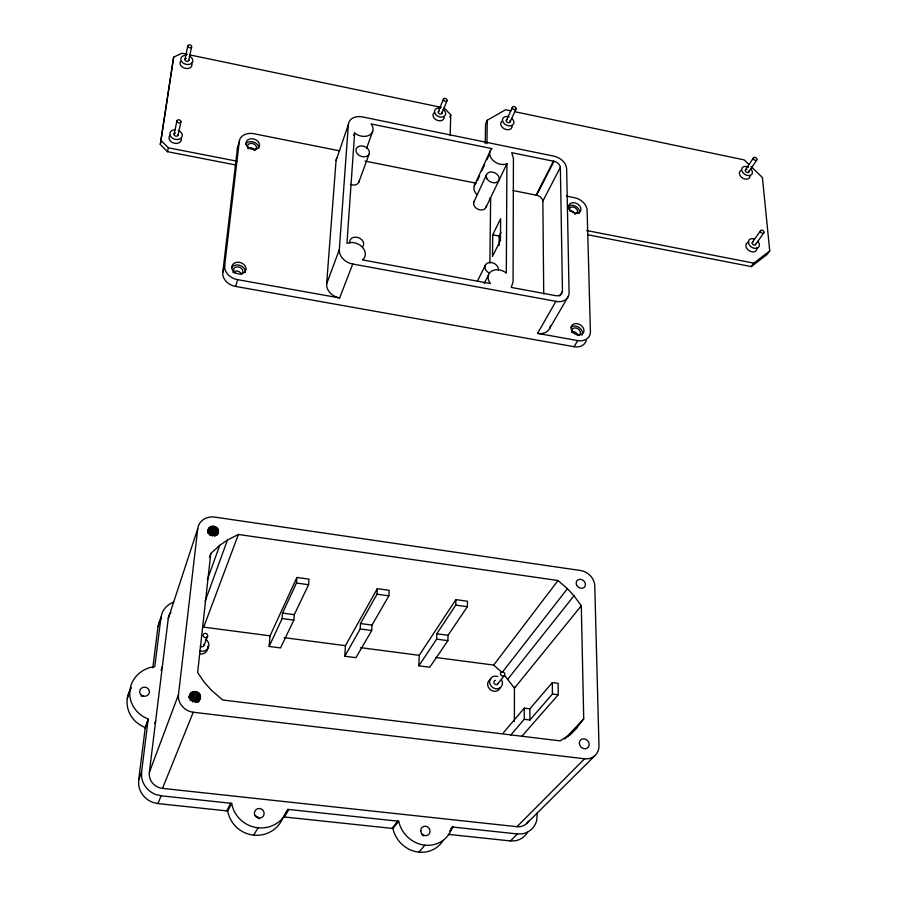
<?xml version="1.0" encoding="UTF-8"?>
<svg xmlns="http://www.w3.org/2000/svg" width="897" height="897" viewBox="0 0 897 897"><rect width="100%" height="100%" fill="white"/><g stroke="black" fill="none" stroke-linecap="round" stroke-linejoin="round"><path stroke-width="1.35" d="M514.373 721.502L514.441 687.057M506.917 163.747L506.323 273.204L505.202 272.262A11.863 9.172 27.5 0 0 491.5 271.23A11.863 9.172 27.5 0 0 489.571 282.432L490.435 283.575L362.466 259.895L363.442 259.098A12.166 9.519 21.7 0 0 362.31 247.101A12.166 9.519 21.7 0 0 348.171 242.896L346.948 243.412L354.629 132.913L356.221 134.135A11.583 8.566 21.3 0 0 369.788 134.92A11.583 8.566 21.3 0 0 371.537 124.526L371.044 123.943L492.027 148.644L491.264 149.261A11.291 8.286 25.8 0 0 492.688 160.07A11.291 8.286 25.8 0 0 505.717 164.229L506.917 163.747L486.073 207.196M499.091 245.486L499.169 236.046L501.019 232.345M492.722 234.812L492.487 256.396L500.448 240.463L500.627 218.733L492.722 234.812L499.169 236.046M489.863 263.034L490.648 198.002L489.459 198.484M485.266 143.385L485.546 124.122L487.273 120.254L505.527 109.759L510.987 110.903M486.948 143.677L487.273 120.254M467.371 606.72L467.472 601.225L455.889 599.622L419.213 655.315L418.854 665.809L429.775 667.222L447.883 640.66L448.018 635.278L467.371 606.72L455.766 605.116L436.783 633.775L436.626 639.157L418.854 665.809M455.766 605.116L455.889 599.622M450.159 135.525L450.765 114.749L444.06 107.943M388.872 595.843L389.13 590.316L377.289 588.667L345.423 645.672L344.784 656.234L355.941 657.669L371.717 630.501L371.997 625.086L388.872 595.843L377.009 594.195L360.504 623.538L360.202 628.965L344.784 656.234M377.009 594.195L377.289 588.667M339.301 249.714A14.599 11.426 21.7 0 0 352.734 264.021L339.66 297.95A14.184 11.269 21.4 0 1 326.631 283.968L339.301 249.714L348.361 124.616A13.904 10.282 21.3 0 1 362.545 116.935L553.886 156.145C559.851 157.491 566.422 162.323 566.657 169.04L569.09 293.566A14.128 10.831 29.5 0 1 558.069 301.684L555.927 301.336L537.561 333.392L577.78 340.591A13.657 10.585 31 0 0 590.417 331.632L587.12 210.335A13.007 9.62 28.7 0 0 574.607 197.732L566.456 196.107M308.579 584.721L308.994 579.148L296.885 577.466L270.053 635.816L269.134 646.457L280.514 647.926L293.857 620.119L294.294 614.658L308.579 584.721L296.447 583.039L282.555 613.088L282.095 618.549L269.134 646.457M326.631 283.968L336.061 160.597A13.522 10.181 21 0 1 336.723 158.007M296.447 583.039L296.885 577.466M218.352 532.1C219.664 526.247 209.741 523.758 208.205 529.589C206.871 535.464 216.827 537.953 218.352 532.1L217.422 534.724M210.773 553.516L197.632 672.526L204.505 682.539L211.49 690.298L222.736 700.008L560.154 740.877L569.427 734.778L576.715 727.972L583.723 718.833L581.301 605.744L573.968 595.765L567.431 588.69L558.012 580.527L238.4 534.466L227.468 540.028L219.698 545.365L210.773 553.516L209.393 557.441M584.575 758.784L193.741 712.285C185.029 711.635 177.415 703.528 178.481 694.648L197.766 528.613A15.675 13.859 15.1 0 1 214.798 517.109L580.55 570.514A14.879 12.502 39.5 0 1 594.767 585.819L598.972 745.575A15.899 13.791 48.7 0 1 584.575 758.784L516.975 826.698L162.514 788.385A14.913 14.374 0.6 0 1 149.351 772.395L168.244 618.582L197.766 528.613M586.257 340.568A13.59 10.562 31 0 1 574.024 346.702L235.653 286.435A14.408 11.482 16.9 0 1 222.792 272.363L237.402 148.577L239.286 141.412A13.803 10.383 17.6 0 1 253.941 133.731L339.604 150.831M222.792 272.363L224.687 265.546L239.286 141.412M537.314 812.794L536.72 820.452A21.876 19.588 53 0 1 522.301 833.818L517.434 833.952L452.335 826.989A29.029 26.865 51.8 0 1 424.886 845.153A29.029 26.865 51.8 0 1 398.694 821.237L287.847 809.374A29.332 28.491 31.2 0 1 257.955 827.774A29.332 28.491 31.2 0 1 231.673 803.364L161.124 795.807L155.831 794.54A22.705 21.876 0.6 0 1 141.636 777.273L141.58 772.037L148.229 719.024A29.164 27.336 6.1 0 1 129.953 690.152A29.164 27.336 6.1 0 1 154.8 666.583L161 617.181L162.245 612.64A21.55 19.712 11.4 0 1 173.659 602.145M282.824 818.008A28.984 28.244 31.5 0 1 253.055 835.062A28.984 28.244 31.5 0 1 227.715 810.978L157.973 803.589L152.737 802.344A22.447 21.674 -1.3 0 1 138.721 785.256L138.665 780.065L145.28 727.534L148.229 719.024M152.815 667.772L158.007 626.543L159.251 622.036A21.315 19.555 10.8 0 1 161.157 618.672M236.191 165.082L167.515 151.705L160.305 144.507L173.637 57.161L181.867 53.248L187.327 54.392M160.305 144.507L173.637 57.161M200.222 698.303C202.386 691.912 191.689 688.604 189.704 694.984C187.507 701.398 198.248 704.706 200.222 698.303L199.179 700.905M184.995 59.37L187.832 45.747M167.515 151.705L168.333 147.803L161.101 140.582M188.751 60.48L191.622 46.868A1.973 1.424 15.8 0 0 189.144 44.85A1.973 1.424 15.8 0 0 188.415 47.205A1.973 1.424 15.8 0 0 191.622 46.868M174.119 134.146L176.944 120.837M178.043 135.144L180.902 121.846M235.653 286.435L237.627 279.673A14.498 11.515 17 0 1 224.687 265.546M127.262 698.752L129.975 689.961M158.007 626.543L161 617.181M207.768 531.114L208.665 528.479M207.633 532.796L209.427 527.514M161.034 670.429L162.346 666.606M208.205 533.39L210.459 526.786M336.061 160.597L348.361 124.616M208.967 534.253L211.681 526.337M209.842 535.431L213.015 526.191M211.176 535.599L214.361 526.36M145.168 728.465L148.106 719.966M212.432 536.07L215.628 526.842M213.991 535.498L216.749 527.593M353.732 135.481L354.629 132.913M214.865 536.462L217.623 528.557M216.356 534.948L218.206 529.69M217.063 534.836L218.453 530.901M154.822 723.285L155.686 720.852M207.431 579.597L219.698 545.365M366.694 147.971L372.692 131.399M138.665 780.065L141.58 772.037M205.144 601.214L227.468 540.028M358.755 182.349L369.082 154.105A6.952 5.191 21.4 0 0 361.345 145.919A6.952 5.191 21.4 0 0 357.634 154.116A6.952 5.191 21.4 0 0 369.082 154.105M149.351 772.395L178.481 694.648M238.4 534.466L203.697 627.138L270.053 635.816M204.034 645.358L207.588 636.108A2.299 2.119 13.8 0 0 204.808 633.394A2.299 2.119 13.8 0 0 203.742 636.892A2.299 2.119 13.8 0 0 207.588 636.108M188.684 697.586L190.31 693.762M189.222 697.877L191.229 692.742M189.884 698.415L192.406 691.979M190.209 700.546L193.752 691.542M191.622 700.456L195.176 691.452M192.507 702.003L196.6 691.722M194.313 701.308L197.901 692.316M195.4 702.194L199.011 693.213M195.602 702.463L199.212 693.482M196.735 702.026L199.84 694.334M162.514 788.385L193.247 712.229M197.744 702.015L200.334 695.624M198.36 702.172L200.468 696.969M438.308 111.8L443.443 99.141M157.973 803.589L161.124 795.807M441.885 113.302L447.054 100.666M449.745 117.227L450.765 114.749M474.311 185.657L490.121 151.111M477.316 180.745L479.581 175.801M481.846 170.867L484.672 164.7M486.936 159.756L489.201 154.822M506.357 120.389L512.344 107.348M510.057 121.958L516.089 108.929M473.818 202.094L486.477 174.78M477.428 281.142L485.535 264.862M484.234 283.452L488.529 274.942M513.028 190.545L536.092 195.142L553.404 161.202L555.064 161.606A6.716 4.9 27.5 0 1 560.367 167.313L562.453 291.177L559.728 295.92M536.63 195.266L553.965 161.337M226.728 810.877L230.675 803.252M543.728 294.104L542.853 201.119L560.367 167.313M227.715 810.978L231.673 803.364M253.761 835.141L258.044 827.785M549.715 328.28L568.339 296.324M283.923 815.799L287.847 809.374M284.237 816.965L288.834 809.475M574.024 346.702L577.78 340.591M745.463 169.937L753.502 157.805M748.692 172.078L756.776 159.969A1.962 1.357 32.2 0 0 754.994 157.39A1.962 1.357 32.2 0 0 753.648 159.318A1.962 1.357 32.2 0 0 756.776 159.969M752.37 242.302L760.723 230.518M755.386 244.735L763.773 232.973A1.962 1.39 33.7 0 0 762.327 230.249A1.962 1.39 33.7 0 0 760.645 232.009A1.962 1.39 33.7 0 0 763.773 232.973M587.692 234.756L751.338 266.6L753.828 263.157L769.738 250.891L762.405 177.516L750.935 166.405M769.738 250.891L767.227 254.344L751.338 266.6M435.628 657.467L493.675 665.058L558.012 580.527M567.431 588.69L502.118 672.503L493.675 665.058M497.891 683.772L504.529 675.318L514.43 688.156L581.301 605.744M507.937 678.984L573.968 595.765M391.967 828.38L397.741 821.136M283.261 816.864L392.908 828.48L398.694 821.237M503.475 732.692L524.263 708.125L529.869 708.832L552.305 682.583L558.091 683.323L558.237 694.771L521.639 736.527M510.673 735.125L524.274 719.293L524.263 708.125M524.274 719.293L529.903 719.988L552.429 694.031L552.305 682.583M418.865 852.15L424.965 845.165M450.518 829.019L452.335 826.989M449.632 831.149L453.277 827.09M564.684 739.094L583.723 718.833M567.521 736.796L569.427 734.778M570.01 735.103L576.715 727.972M526.505 823.67L594.924 755.622M448.287 834.356L510.404 840.938L517.434 833.952M510.404 840.938L515.214 840.792A21.64 19.442 53.6 0 0 527.526 832.338M552.429 694.031L558.237 694.771M284.125 637.655L345.423 645.672M360.616 647.656L419.213 655.315M282.555 613.088L294.294 614.658M360.504 623.538L371.997 625.086M436.783 633.775L448.018 635.278M282.095 618.549L293.857 620.119M360.202 628.965L371.717 630.501M436.626 639.157L447.883 640.66M237.627 279.673L339.66 297.95M352.734 264.021L555.927 301.336M168.333 147.803L236.853 161.18M586.548 230.507L753.828 263.157M365.068 161.112L476.184 183.212L475.432 183.818A10.999 8.219 25.7 0 0 476.756 194.47M553.404 161.202L511.705 152.669L513.42 158.208L513.073 281.994L511.234 287.421L555.837 295.674A7.064 5.416 29.5 0 0 562.453 291.177M515.08 111.766L744.23 159.924L749.017 164.555M190.052 54.952L441.324 107.371M536.092 195.142L537.707 195.524A6.548 4.855 27.4 0 1 542.853 201.119M537.561 333.392L539.646 333.617A13.735 10.708 29.5 0 0 550.466 325.555M529.869 708.832L529.903 719.988M498.115 683.29A2.265 2.007 41.9 0 1 495.828 684.557A2.265 2.007 41.9 0 1 493.888 682.382A2.265 2.007 41.9 0 1 495.492 680.363M204.045 644.27A2.276 2.097 13.3 0 1 200.244 646.143M205.581 639.292A7.086 6.537 13.3 0 1 199.796 650.953M207.655 646.21A7.064 6.526 13.1 0 1 200.58 654.014M500.291 687.405A6.784 5.999 41.9 0 1 490.11 689.501A6.784 5.999 41.9 0 1 490.906 679.107M501.647 680.038A6.806 6.021 41.9 0 1 497.656 688.806A6.806 6.021 41.9 0 1 489.56 681.653A6.806 6.021 41.9 0 1 497.757 676.596M528.625 821.035A14.374 12.872 53 0 1 516.975 826.698M168.244 618.582A14.161 12.95 11.4 0 1 170.912 612.404M140.986 696.005A4.821 4.519 3.3 0 1 143.453 696.296M255.421 816.046A4.855 4.754 34.7 0 1 259.368 818.86M421.556 834.12A4.81 4.474 54.4 0 1 423.261 835.926M443.084 840.556A28.704 26.641 52.6 0 1 415.21 851.522A28.704 26.641 52.6 0 1 392.908 828.48M145.28 727.534A28.839 27.101 5.2 0 1 131.478 687.719M245.655 144.327A6.884 5.191 17.6 0 1 253.447 141.984A6.884 5.191 17.6 0 1 258.717 148.285M231.661 267.721A7.232 5.752 16.9 0 1 240.217 265.49A7.232 5.752 16.9 0 1 245.139 272.553M234.655 273.137A4.821 3.835 16.9 0 1 234.879 267.654A4.821 3.835 16.9 0 1 241.585 268.551A4.821 3.835 16.9 0 1 241.371 274.034M568.429 206.467A6.492 4.799 28.7 0 1 576.322 206.669A6.492 4.799 28.7 0 1 579.148 213.531M570.884 327.394A6.817 5.292 31 0 1 579.204 327.54A6.817 5.292 31 0 1 582.007 335.041M569.337 210.01A4.328 3.207 28.7 0 1 572.6 207.016A4.328 3.207 28.7 0 1 577.332 210.38A4.328 3.207 28.7 0 1 574.91 213.968M248.547 148.779A4.597 3.453 17.6 0 1 248.817 144.058A4.597 3.453 17.6 0 1 254.883 144.63A4.597 3.453 17.6 0 1 255.69 149.451M254.894 150.034A4.597 3.453 17.6 0 1 253.907 150.404M571.804 331.767A4.53 3.521 31 0 1 577.971 335.444M247.953 148.162A4.575 3.453 17.5 0 1 254.894 150.259M232.94 272.419A4.799 3.823 16.9 0 1 237.716 271.152A4.799 3.823 16.9 0 1 241.551 274.504M569.797 210.93A4.317 3.196 28.7 0 1 575.089 213.957M572.23 332.753A4.541 3.521 31 0 1 573.699 328.179A4.541 3.521 31 0 1 579.428 330.152A4.541 3.521 31 0 1 578.946 335.074M486.309 205.895A6.638 5.001 25.7 0 1 478.213 209.36A6.638 5.001 25.7 0 1 474.479 200.973M359.092 181.037A6.795 5.158 21.2 0 1 350.357 184.378M349.808 243.177A7.21 5.606 21.7 0 1 357.959 237.492A7.21 5.606 21.7 0 1 362.556 246.955M488.988 272.957A7.041 5.427 27 0 1 485.311 265.299A7.041 5.427 27 0 1 493.283 263.034A7.041 5.427 27 0 1 498.362 270.289M237.402 148.577A13.735 10.36 17.5 0 1 238.176 145.987M191.61 62.992A6.133 4.451 15.6 0 1 185.937 68.486A6.133 4.451 15.6 0 1 180.488 61.467M189.256 56.063A6.144 4.463 15.7 0 1 191.263 63.609A6.144 4.463 15.7 0 1 181.463 61.288A6.144 4.463 15.7 0 1 186.161 55.334M441.739 112.159A1.94 1.413 23.6 0 1 440.988 114.009A1.94 1.413 23.6 0 1 438.454 112.944A1.94 1.413 23.6 0 1 439.205 111.093M188.706 59.729A1.951 1.413 15.7 0 1 186.699 61.344A1.951 1.413 15.7 0 1 185.163 59.045M185.455 58.765A1.951 1.413 15.7 0 1 186.296 58.473M181.373 138.474A6.324 4.754 14.9 0 1 173.827 143.139A6.324 4.754 14.9 0 1 170.161 135.223M444.15 117.451A5.808 4.238 23.6 0 1 436.29 119.906A5.808 4.238 23.6 0 1 434.731 112.394M178.256 130.379A6.346 4.754 15 0 1 180.824 138.329A6.346 4.754 15 0 1 170.632 136.422A6.346 4.754 15 0 1 175.05 129.773M443.017 109.344A5.831 4.238 23.6 0 1 443.578 116.666A5.831 4.238 23.6 0 1 434.776 112.966A5.831 4.238 23.6 0 1 440.248 108.178M178.066 134.752A2.018 1.514 15 0 1 175.464 136.041A2.018 1.514 15 0 1 174.556 133.474M174.949 133.249A2.018 1.514 15 0 1 175.408 133.115M750.049 176.16A5.808 4.059 32.3 0 1 742.503 178.021A5.808 4.059 32.3 0 1 740.989 170.419M750.968 169.04A5.831 4.059 32.3 0 1 749.23 175.621A5.831 4.059 32.3 0 1 741.707 169.825A5.831 4.059 32.3 0 1 748.591 167.212M756.788 247.426A5.999 4.294 33.8 0 1 753.065 251.9A5.999 4.294 33.8 0 1 746.293 247.449A5.999 4.294 33.8 0 1 748.849 242.201M757.954 241.45A6.01 4.294 33.8 0 1 756.44 248.346A6.01 4.294 33.8 0 1 748.468 243.098A6.01 4.294 33.8 0 1 754.108 238.927M748.771 170.979A1.94 1.357 32.3 0 1 747.526 172.549A1.94 1.357 32.3 0 1 745.306 170.766A1.94 1.357 32.3 0 1 746.932 169.511M755.633 243.659A1.94 1.39 33.8 0 1 754.411 245.094A1.94 1.39 33.8 0 1 752.224 243.648A1.94 1.39 33.8 0 1 753.065 241.955M509.877 120.759A2.007 1.446 25.7 0 1 509.16 122.687A2.007 1.446 25.7 0 1 506.547 121.588A2.007 1.446 25.7 0 1 507.254 119.66M511.795 118.359A6.032 4.35 25.7 0 1 511.2 125.692A6.032 4.35 25.7 0 1 502.567 120.916A6.032 4.35 25.7 0 1 509.07 116.845M512.12 125.692A6.01 4.35 25.7 0 1 504.82 129.09A6.01 4.35 25.7 0 1 501.95 121.274M500.548 674.286A2.299 2.018 41.6 0 0 504.181 675.71A2.299 2.018 41.6 0 0 503.228 672.021A2.299 2.018 41.6 0 0 500.548 674.286M579.339 743.209A5.304 4.597 48.7 0 0 586.806 748.401A5.304 4.597 48.7 0 0 586.616 739.79A5.304 4.597 48.7 0 0 579.339 743.209M576.502 584.766A4.956 4.171 39.5 0 0 584.485 587.154A4.956 4.171 39.5 0 0 581.48 579.529A4.956 4.171 39.5 0 0 576.502 584.766M420.76 830.689A4.866 4.507 53.6 0 0 427.802 835.174A4.866 4.507 53.6 0 0 427.645 826.967A4.866 4.507 53.6 0 0 420.76 830.689M254.871 815.283A4.911 4.788 34 0 0 263.281 816.158A4.911 4.788 34 0 0 259.682 808.511A4.911 4.788 34 0 0 254.871 815.283M141.625 695.366A4.877 4.563 4.2 0 0 149.384 692.316A4.877 4.563 4.2 0 0 142.612 687.517A4.877 4.563 4.2 0 0 141.625 695.366M233.108 270.905A7.243 5.752 17 0 0 245.397 271.242A7.243 5.752 17 0 0 238.221 262.227A7.243 5.752 17 0 0 233.108 270.905M247.606 146.85A6.907 5.191 17.6 0 0 259.143 146.727A6.907 5.191 17.6 0 0 251.575 138.732A6.907 5.191 17.6 0 0 247.606 146.85M569.214 208.799A6.503 4.81 28.7 0 0 579.821 211.939A6.503 4.81 28.7 0 0 575.437 202.98A6.503 4.81 28.7 0 0 569.214 208.799M571.58 330.343A6.828 5.292 31 0 0 582.691 333.695A6.828 5.292 31 0 0 578.296 323.907A6.828 5.292 31 0 0 571.58 330.343M487.082 178.918A6.784 5.034 25.8 0 0 498.328 181.149A6.784 5.034 25.8 0 0 492.767 172.146A6.784 5.034 25.8 0 0 487.082 178.918M443.589 100.296A1.962 1.413 23.7 0 0 446.852 100.98A1.962 1.413 23.7 0 0 445.293 98.446A1.962 1.413 23.7 0 0 443.589 100.296M177.258 122.026A2.041 1.525 15.2 0 0 180.734 122.216A2.041 1.525 15.2 0 0 178.761 119.783A2.041 1.525 15.2 0 0 177.258 122.026M512.535 108.548A2.029 1.458 25.7 0 0 515.887 109.255A2.029 1.458 25.7 0 0 514.216 106.62A2.029 1.458 25.7 0 0 512.535 108.548"/></g></svg>
